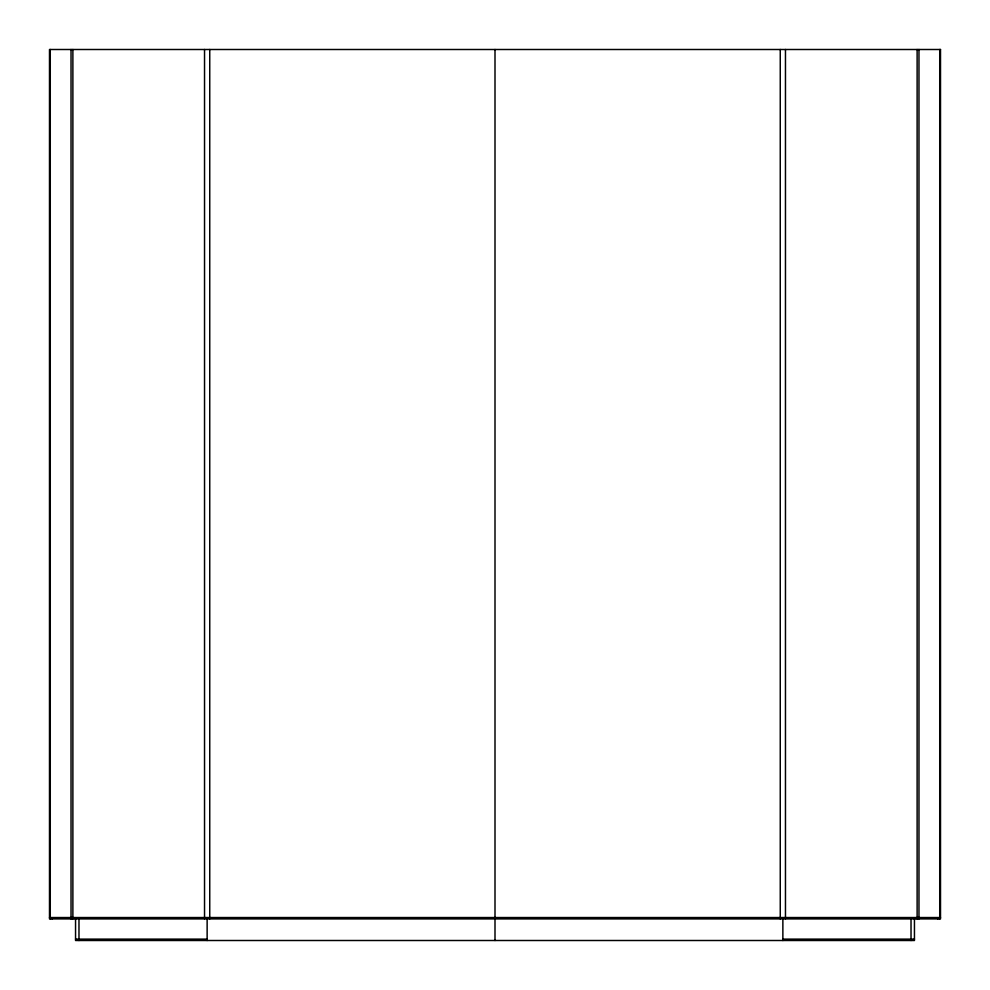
<?xml version="1.0" encoding="UTF-8"?>
<svg xmlns="http://www.w3.org/2000/svg" width="990" height="990" viewBox="0 0 990 990"><rect width="100%" height="100%" fill="white"/><g stroke="black" fill="none" stroke-linecap="round" stroke-linejoin="round"><path stroke-width="1.49" d="M49.5 917.544L940.5 917.544M75.549 939.126L207.133 939.126M782.867 939.126L914.451 939.126M939.733 49.5L939.733 918.906M937.889 918.225L937.889 918.906M918.968 49.5L918.968 918.906M917.124 49.5L917.124 918.906M914.451 918.906L914.451 940.5L75.549 940.5L75.549 918.906M911.023 918.906L911.023 940.5M785.466 49.5L785.466 918.906M782.867 918.225L782.867 940.5M780.256 49.5L780.256 918.906M495 49.5L495 940.5M209.744 49.5L209.744 918.906M207.133 918.225L207.133 940.5M204.534 49.5L204.534 918.906M78.977 918.906L78.977 940.5M72.876 49.5L72.876 918.906M71.032 49.5L71.032 918.906M52.111 918.225L52.111 918.906M50.267 49.5L50.267 918.906M940.5 49.5L49.5 49.5L49.5 918.906L940.5 918.906L940.5 49.5"/></g></svg>
